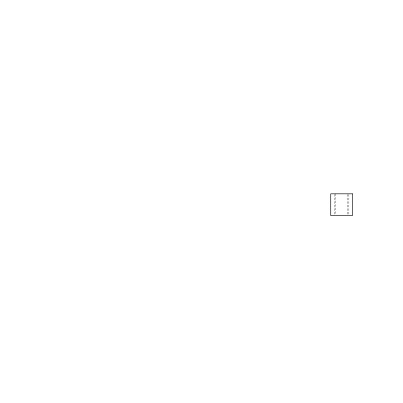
<?xml version="1.0" encoding="UTF-8"?>
<svg xmlns="http://www.w3.org/2000/svg" width="403" height="403" viewBox="0 0 403 403"><rect width="100%" height="100%" fill="white"/><g stroke="black" fill="none" stroke-linecap="round" stroke-linejoin="round"><path stroke-width="0.3" stroke-dasharray="2.02 1.51" d="M348.872 194.448L348.872 214.346M347.588 194.448L347.588 214.346M335.644 193.823L335.644 214.346M334.364 194.448L334.364 214.346"/><path stroke-width="0.6" d="M352.499 193.823L330.737 193.823L330.737 215.585L352.499 215.585L352.499 193.823"/></g></svg>
